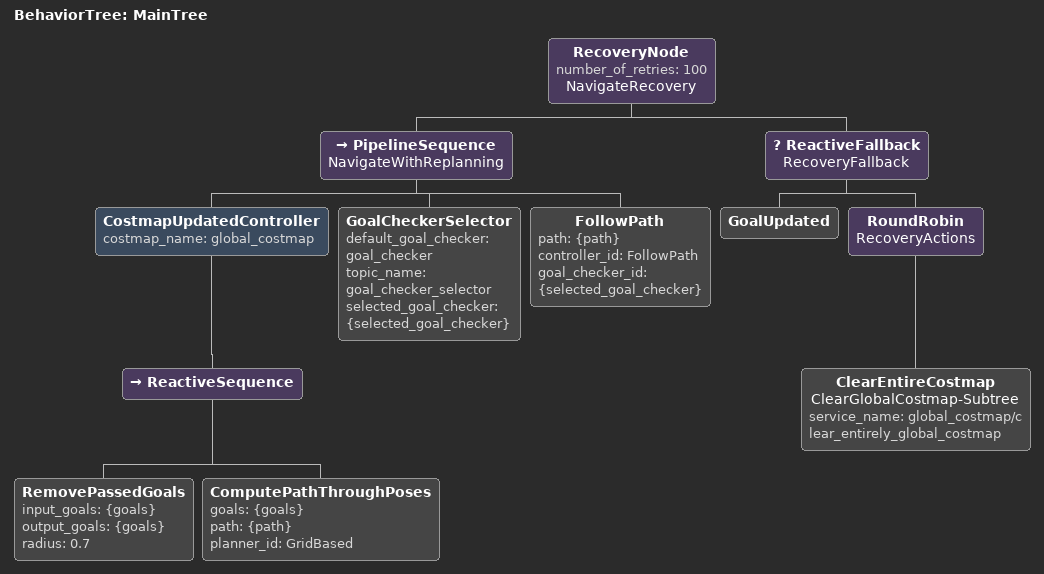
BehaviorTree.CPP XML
<root main_tree_to_execute="MainTree">
    <BehaviorTree ID="MainTree">
        <RecoveryNode number_of_retries="100" name="NavigateRecovery">
            <PipelineSequence name="NavigateWithReplanning">
                <CostmapUpdatedController costmap_name="global_costmap">
                    <ReactiveSequence>
                        <RemovePassedGoals input_goals="{goals}" output_goals="{goals}"
                            radius="0.7" />
                        <ComputePathThroughPoses goals="{goals}" path="{path}"
                            planner_id="GridBased" />
                    </ReactiveSequence>
                </CostmapUpdatedController>
                <GoalCheckerSelector
                    default_goal_checker="goal_checker"
                    topic_name="goal_checker_selector"
                    selected_goal_checker="{selected_goal_checker}" />
                <FollowPath
                    path="{path}"
                    controller_id="FollowPath"
                    goal_checker_id="{selected_goal_checker}" />
            </PipelineSequence>
            <ReactiveFallback name="RecoveryFallback">
                <GoalUpdated />
                <RoundRobin name="RecoveryActions">
                    <ClearEntireCostmap name="ClearGlobalCostmap-Subtree"
                        service_name="global_costmap/clear_entirely_global_costmap" />
                </RoundRobin>
            </ReactiveFallback>
        </RecoveryNode>
    </BehaviorTree>
</root>
